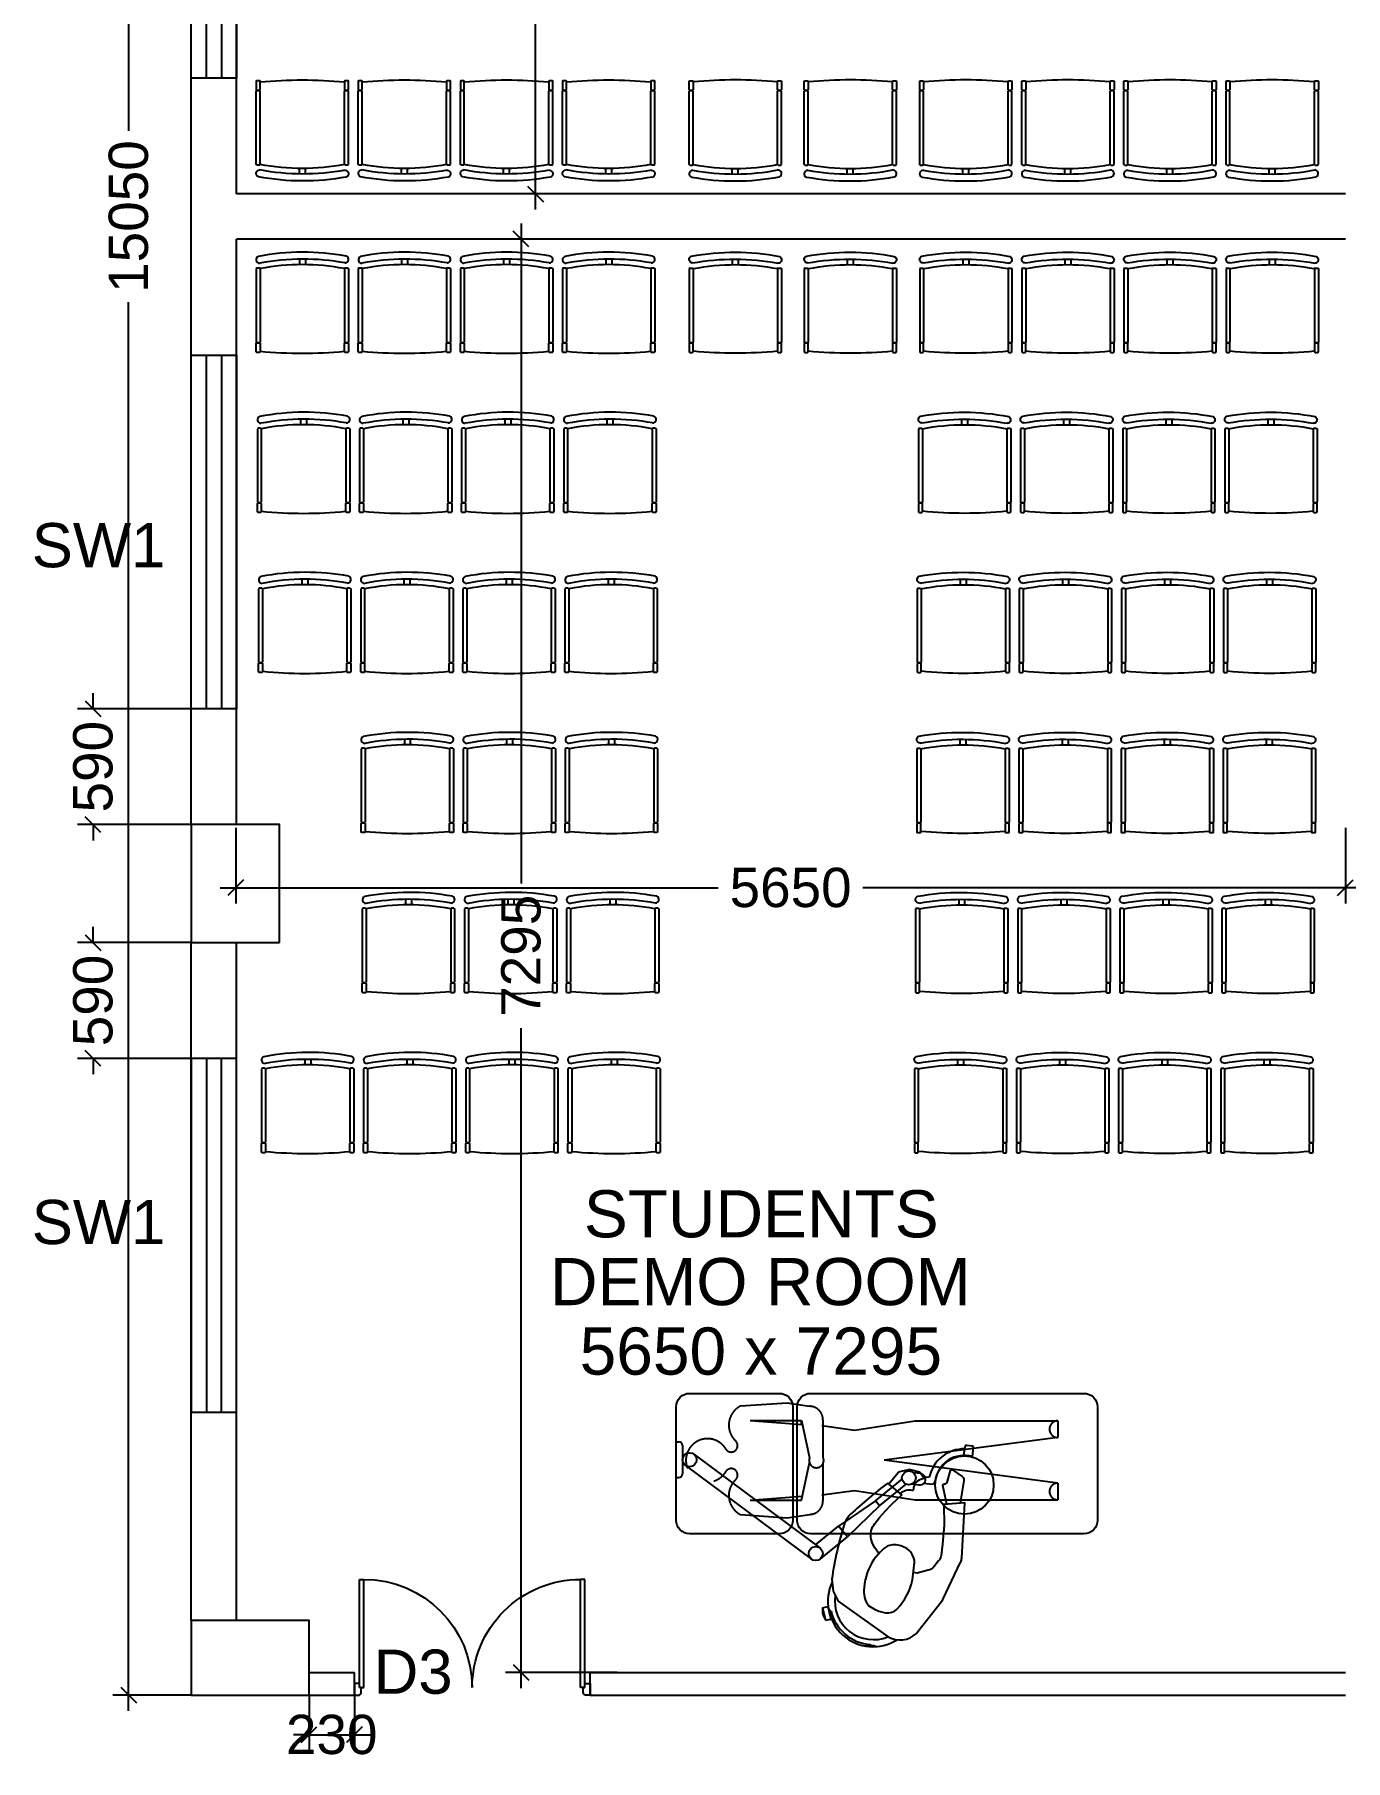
# Model space of a CAD drawing. Extents: x 7620542 to 7843793, y -6476226 to -6093835.
# Drawn here: x 7650741 to 7657417, y -6403803 to -6395018 of the extents above; entities that cross this region are included whole.
import ezdxf
from ezdxf.enums import TextEntityAlignment as Align

# ---------------------------------------------------------------- set-up
doc = ezdxf.new("R2010")
doc.units = 0
doc.header["$LTSCALE"] = 600
doc.header["$MEASUREMENT"] = 0
doc.header["$PDMODE"] = 35
doc.linetypes.add('DASHED', pattern=[0.75, 0.5, -0.25])
doc.layers.get('0').update_dxf_attribs({"linetype": 'CONTINUOUS'})
doc.layers.get('Defpoints').update_dxf_attribs({"linetype": 'CONTINUOUS'})
for name, color, linetype in [('DOOR', 32, 'CONTINUOUS'), ('floor hat', 9, 'CONTINUOUS'), ('furniture', 33, 'CONTINUOUS'), ('joinery', 7, 'CONTINUOUS'), ('LA-column', 3, 'CONTINUOUS'), ('Room Dim', 1, 'CONTINUOUS'), ('TEXT', 6, 'CONTINUOUS'), ('Walls', 7, 'CONTINUOUS'), ('WIN', 151, 'CONTINUOUS'), ('Working Dim', 5, 'CONTINUOUS')]:
    doc.layers.add(name, color=color, linetype=linetype)
doc.styles.add('ari', font='arial.ttf')
doc.styles.add('ARIAL', font='arial.ttf')
doc.dimstyles.new('int. dim', dxfattribs={"dimtxt": 450, "dimasz": 80, "dimexe": 80, "dimexo": 0, "dimgap": 70, "dimtad": 0, "dimdec": 0, "dimzin": 12, "dimdsep": 46, "dimtxsty": 'ari', "dimblk": 'OBLIQUE', "dimcen": 2, "dimdle": 80, "dimclrd": 256, "dimclre": 256, "dimclrt": 6, "dimadec": 0, "dimazin": 0, "dimtfac": 1, "dimtdec": 0, "dimtix": 1, "dimtmove": 2, "dimatfit": 3, "dimfxl": 1, "dimtolj": 1, "dimtzin": 0, "dimlwd": -1, "dimlwe": -1, "dimarcsym": 0})

# ---------------------------------------------------------------- blocks, each defined once
blk = doc.blocks.new('Z$W@#1275')
at = {"layer": 'DOOR'}
for p, q in [((73, 1500), (0, 1500)), ((0, 1500), (0, 1467)), ((0, 1467), (2, 1467)), ((11, 1456), (11, 1458)), ((11, 1456), (47, 1456)), ((47, 1467), (736, 1467)), ((47, 1467), (47, 1439)), ((47, 1456), (47, 1467)), ((47, 1467), (73, 1467)), ((47, 1439), (736, 1439)), ((73, 1467), (73, 1500)), ((736, 1467), (736, 1439)), ((0, 33), (2, 33)), ((0, 0), (0, 33)), ((73, 0), (0, 0)), ((11, 44), (11, 42)), ((11, 44), (47, 44)), ((47, 61), (736, 61)), ((47, 33), (47, 61)), ((47, 44), (47, 33)), ((47, 33), (736, 33)), ((47, 33), (73, 33)), ((73, 33), (73, 0)), ((736, 33), (736, 61))]:
    blk.add_line(p, q, dxfattribs=at)
for centre, start, end in [((11, 1467), 180, 270), ((11, 33), 90, 180)]:
    blk.add_arc(centre, 9.13, start, end, dxfattribs=at)
at = {"layer": 'DOOR', "color": 145}
for centre, start, end in [((47, 1439), 270, 0), ((47, 61), 0, 90)]:
    blk.add_arc(centre, 689, start, end, dxfattribs=at)
blk = doc.blocks.new('A$C32852038')
at = {"layer": 'furniture', "color": 8}
for p, q in [((-231.7, -54), (-235, -57.2)), ((-235, -430.7), (-235, -57.2)), ((-231.7, -54), (-218.3, -54)), ((-215, -57.2), (-218.3, -54)), ((-215, -430.7), (-215, -57.2)), ((218.3, -54), (215, -57.2)), ((215, -430.7), (215, -57.2)), ((218.3, -54), (231.7, -54)), ((235, -57.2), (231.7, -54)), ((235, -430.7), (235, -57.2)), ((-231.7, -434), (-235, -430.7)), ((-231.7, -434), (-218.3, -434)), ((-218.3, -434), (-215, -430.7)), ((218.3, -434), (215, -430.7)), ((218.3, -434), (231.7, -434)), ((231.7, -434), (235, -430.7)), ((-15.7, -479.2), (-15.7, -451.1)), ((14.8, -479.2), (14.8, -451.1))]:
    blk.add_line(p, q, dxfattribs=at)
for points in [[(-235, -50.7), (-235, -7.2), (-231.7, -4), (-218.3, -4), (-215, -7.2), (-215, -50.7), (-218.3, -54), (-231.7, -54)], [(215, -50.7), (215, -7.2), (218.3, -4), (231.7, -4), (235, -7.2), (235, -50.7), (231.7, -54), (218.3, -54)]]:
    blk.add_lwpolyline(points, close=True, dxfattribs=at)
for centre, radius, start, end in [((0, -2191.6), 2191.6, 84.36999, 95.63001), ((0, 692.7), 1143.8, 259.16569, 280.83431), ((-217.4, -477.9), 18, 89.44312, 247.64656), ((-4.7, 698.8), 1213.3, 259.57711, 280.84799), ((-4.7, 698.8), 1178, 259.5839, 280.82925), ((216.8, -476.2), 18, 292.35344, 90.55688)]:
    blk.add_arc(centre, radius, start, end, dxfattribs=at)
blk = doc.blocks.new('A$C273B71EE')
at = {"layer": 'floor hat', "ltscale": 0.75}
blk.add_line((1369.8, -182), (1369.8, -199.9), dxfattribs=at)
at = {"layer": 'furniture', "color": 8}
for p, q in [((1019.4, 848.3), (1079.3, 845.3)), ((1049.6, 836.7), (1050.1, 846.7)), ((1258.2, 724.9), (1233.9, 719)), ((1248.2, 660.7), (1233.9, 719)), ((1272.4, 666.7), (1258.2, 724.9)), ((1232.9, 681.7), (1242.6, 684)), ((1272.4, 666.7), (1248.2, 660.7))]:
    blk.add_line(p, q, dxfattribs=at)
at = {"layer": 'furniture'}
for p, q in [((1283.4, 441.5), (1157.3, 339.2)), ((1906.9, 8), (1323.3, 442.4)), ((1008.4, 195.8), (1157.3, 339.2)), ((1157.3, 339.2), (1198.2, 288.7)), ((1305.5, 375.7), (1198.2, 288.7)), ((1868.1, -44.1), (1284.5, 390.2)), ((1027.3, 172.5), (1198.2, 288.7)), ((842.7, 167.9), (183.4, 167.9)), ((1008.4, 195.8), (885, 95.7)), ((1027.3, 172.5), (903.9, 72.4)), ((1008.4, 195.8), (1027.3, 172.5)), ((183.4, 89.8), (987, -15.2)), ((802.4, 90.2), (768.1, 94.6)), ((825.7, 99), (857.9, 94.9)), ((798.6, 60.5), (778.5, 63)), ((819, 46.2), (851.2, 42.1)), ((1920, -83.4), (1920, 47.3)), ((1950, 64.4), (1937.2, 64.4)), ((183.4, -120.3), (987, -15.2)), ((578.1, -33.3), (572.9, -74.1)), ((617.8, -38.3), (612.6, -79.2)), ((604.6, -85.4), (579.1, -82.1)), ((1950, -100.6), (1937.2, -100.6)), ((842.7, -198.4), (183.4, -198.4))]:
    blk.add_line(p, q, dxfattribs=at)
at = {"layer": 'furniture', "linetype": 'DASHED'}
for p, q in [((1436.7, 251.3), (1332.6, 234.8)), ((1651.2, 236.2), (1436.7, 251.3)), ((183.4, 89.8), (183.4, 167.9)), ((1124.7, 124.3), (842.7, 167.9)), ((1270.1, -0.2), (1270.1, 172.3)), ((1369, 169.4), (1332.6, -3.7)), ((1607.4, 169.4), (1365.1, 151.2)), ((1607.4, 169.4), (1369, 169.4)), ((1274.8, 145.1), (1124.7, 124.3)), ((1270.1, -202.7), (1270.1, -29.8)), ((1369, -199.9), (1332.5, -26.5)), ((183.4, -198.4), (183.4, -120.3)), ((1124.7, -154.8), (842.7, -198.4)), ((1274.8, -175.6), (1124.7, -154.8)), ((1607.4, -199.9), (1365.1, -181.7)), ((1607.4, -199.9), (1369, -199.9)), ((1436.7, -281.8), (1332.6, -265.2)), ((1651.2, -266.7), (1436.7, -281.8))]:
    blk.add_line(p, q, dxfattribs=at)
at = {"layer": 'furniture', "color": 8}
for points in [[(1012.1, 416.7), (1030.3, 389.3), (1041.4, 370.4), (1046.8, 349.1, -0.246109), (1029.5, 276.9), (1028, 275.1), (1008, 250.1), (980.6, 218.8), (955, 191.4), (923.5, 161.8), (904.9, 144.2), (970.2, 89.9, 0.025572), (1142.6, 234.4, 0.12826), (1169.8, 277, 0.043408), (1228.9, 534.9), (1223.2, 589.6), (1200.3, 637.2), (968, 801.7, 0.327906), (837.9, 786.2), (830.7, 777.4), (721.8, 638.3, 0.054318), (716.1, 629.1), (632.9, 455.6, 0.097498), (628.1, 436.9), (613.2, 182), (711.1, 188.6), (708.5, 284.9), (716.4, 372), (723.6, 425.2, -0.141399), (734.8, 450.6), (757.5, 477.7, -0.153306), (782.7, 493.8), (833.9, 507.7), (850.9, 503.5)], [(1035.2, 444.3, 0.128062), (1079.6, 573.2, 0.215717), (1058.1, 658.3), (1031.4, 674.2), (1011.1, 682.7), (981.1, 690.5, 0.242433), (925.4, 671, 0.136513), (855.7, 538.3), (847.3, 470.3, 0.297129), (882.6, 393.3, 0.138986), (938.2, 375.7, 0.105167), (970.3, 381), (989.2, 392.1), (1005.8, 409), (1034.8, 444.4)], [(696.7, 187.3), (715.4, 101.5, -0.445833), (710.4, 94.5), (708.2, 94.3, 0.30427), (693.5, 81.9), (679.3, 32.6, -0.509983), (670.5, 29.4), (625.1, 60.3, -0.292523), (617.7, 77.4), (635.3, 183.2)], [(964.8, 94.2), (922.2, 41.8, -0.166504), (914, 36.7), (872.5, 27, -0.116666), (865.6, 27), (829, 35.8, -0.181583), (820.3, 41.7), (805.1, 63.2, -0.566275), (808.5, 71, 0.372711), (851.5, 119, -0.458371), (857.3, 123.8, 0.210622), (912.6, 137.9)]]:
    blk.add_lwpolyline(points, format="xyb", dxfattribs=at)
at = {"layer": 'furniture'}
for points in [[(0, -262.5), (0, 262.5, -0.414214), (62.5, 325), (1327.5, 325, -0.414214), (1390, 262.5), (1390, -262.5, -0.414214), (1327.5, -325), (62.5, -325, -0.414214)], [(1950, -262.5, -0.414214), (1887.5, -325), (1472.5, -325, -0.414214), (1410, -262.5), (1410, 262.5, -0.414214), (1472.5, 325), (1887.5, 325, -0.414214), (1950, 262.5)]]:
    blk.add_lwpolyline(points, format="xyb", close=True, dxfattribs=at)
for centre, radius in [((1303.9, 416.3), 32.5), ((615.1, 99), 135), ((872.4, 66.2), 32.1), ((1887.5, -18.1), 32.5)]:
    blk.add_circle(centre, radius, dxfattribs=at)
at = {"layer": 'furniture', "color": 8}
for centre, radius, start, end in [((1037.9, 637.1), 210, 334.62117, 121.95456), ((1037.9, 637.1), 177.5, 351.26665, 112.74282), ((1053.8, 934.2), 92.5, 248.14148, 285.99077), ((1037.9, 637.1), 200, 12.904, 86.66602), ((1326, 710.6), 92.5, 174.81243, 212.66172), ((1180.3, 675), 92.5, 354.81243, 32.66172)]:
    blk.add_arc(centre, radius, start, end, dxfattribs=at)
at = {"layer": 'furniture', "linetype": 'DASHED'}
for centre, radius, start, end in [((183.4, 128.9), 38.4, 270, 90), ((1332.6, 172.3), 62.5, 90, 180), ((1606.9, 147.3), 99.3, 318.51156, 63.48915), ((1709.5, 44.8), 46.3, 127.5254, 151.04949), ((1804.8, -15.2), 100, 209.30373, 150.69627), ((1300.6, -15), 33.9, 340.23746, 205.92527), ((1694.9, 52.8), 29.7, 150.89968, 319.95629), ((1694.9, -83.3), 29.7, 40.04371, 209.10032), ((183.4, -159.4), 38.4, 270, 90), ((1606.9, -177.8), 99.3, 296.51085, 48.46965), ((1709.5, -75.3), 46.3, 208.95051, 232.4746), ((1332.6, -202.7), 62.5, 180, 270)]:
    blk.add_arc(centre, radius, start, end, dxfattribs=at)
at = {"layer": 'furniture'}
for centre, radius, start, end in [((615.1, 99), 137.3, 254.36423, 352.74022), ((766.2, 79.7), 15, 82.74022, 172.74022), ((822.3, 72.6), 26.6, 82.74022, 262.74022), ((615.1, 99), 167.3, 269.60618, 347.59615), ((1937.2, 47.3), 17.2, 90, 180), ((580, -75), 7.13, 172.74022, 262.74022), ((605.5, -78.3), 7.13, 262.74022, 352.74022), ((1937.2, -83.4), 17.2, 180, 270)]:
    blk.add_arc(centre, radius, start, end, dxfattribs=at)
blk = doc.blocks.new('_Oblique')
at = {"color": 0, "linetype": 'ByBlock', "lineweight": -2}
blk.add_line((-0.5, -0.5), (0.5, 0.5), dxfattribs=at)
blk = doc.blocks.new('*D1324')
at = {"layer": 'Defpoints', "color": 0, "transparency": 16777216}
for p in [(7653292.1, -6388534.6), (7653669.8, -6388534.6, 3.4), (7653669.8, -6395829.6, 3.4)]:
    blk.add_point(p, dxfattribs=at)
at = {"layer": 'Working Dim', "transparency": 16777216}
for p, q in [((7653292.1, -6388454.6), (7653292.1, -6391813.5)), ((7653669.8, -6388534.6), (7653212.1, -6388534.6)), ((7653292.1, -6395909.6), (7653292.1, -6392550.7)), ((7653669.8, -6395829.6), (7653212.1, -6395829.6))]:
    blk.add_line(p, q, dxfattribs=at)
at = {"layer": 'Working Dim', "transparency": 16777216, "xscale": 80, "yscale": 80, "zscale": 80}
for p, rotation in [((7653292.1, -6388534.6), 90), ((7653292.1, -6395829.6), 270)]:
    blk.add_blockref('_Oblique', p, dxfattribs=dict(at, rotation=rotation))
at = {"layer": 'Working Dim', "color": 6, "transparency": 16777216, "insert": (7653292.1, -6392182.1), "char_height": 200, "attachment_point": 5, "rotation": 90, "style": 'ari'}
blk.add_mtext('\\A1;7295', dxfattribs=at)
blk = doc.blocks.new('*D1325')
at = {"layer": 'Defpoints', "color": 0, "transparency": 16777216}
for p in [(7651765.9, -6399055.4, 3.4), (7657416.4, -6399055.4, 3.4), (7651765.9, -6399360.7)]:
    blk.add_point(p, dxfattribs=at)
at = {"layer": 'Working Dim', "transparency": 16777216}
for p, q in [((7651765.9, -6399055.4), (7651765.9, -6399440.7)), ((7657416.4, -6399055.4), (7657416.4, -6399440.7)), ((7651685.9, -6399360.7), (7654222.8, -6399360.7)), ((7657496.4, -6399360.7), (7654959.4, -6399360.7))]:
    blk.add_line(p, q, dxfattribs=at)
at = {"layer": 'Working Dim', "transparency": 16777216, "xscale": 80, "yscale": 80, "zscale": 80, "rotation": 180}
blk.add_blockref('_Oblique', (7651765.9, -6399360.7), dxfattribs=at)
at = {"layer": 'Working Dim', "transparency": 16777216, "xscale": 80, "yscale": 80, "zscale": 80}
blk.add_blockref('_Oblique', (7657416.4, -6399360.7), dxfattribs=at)
at = {"layer": 'Working Dim', "color": 6, "transparency": 16777216, "insert": (7654591.1, -6399360.7), "char_height": 200, "attachment_point": 5, "style": 'ari'}
blk.add_mtext('\\A1;5650', dxfattribs=at)
blk = doc.blocks.new('*D1326')
at = {"layer": 'Defpoints', "color": 0, "transparency": 16777216}
for p in [(7653218.6, -6396059.6), (7653573.4, -6396059.6, 3.4), (7653707.4, -6403354.6, -5.9)]:
    blk.add_point(p, dxfattribs=at)
at = {"layer": 'Working Dim', "transparency": 16777216}
for p, q in [((7653218.6, -6395979.6), (7653218.6, -6399338.5)), ((7653573.4, -6396059.6), (7653138.6, -6396059.6)), ((7653218.6, -6403434.6), (7653218.6, -6400075.7)), ((7653707.4, -6403354.6), (7653138.6, -6403354.6))]:
    blk.add_line(p, q, dxfattribs=at)
at = {"layer": 'Working Dim', "transparency": 16777216, "xscale": 80, "yscale": 80, "zscale": 80}
for p, rotation in [((7653218.6, -6396059.6), 90), ((7653218.6, -6403354.6), 270)]:
    blk.add_blockref('_Oblique', p, dxfattribs=dict(at, rotation=rotation))
at = {"layer": 'Working Dim', "color": 6, "transparency": 16777216, "insert": (7653218.6, -6399707.1), "char_height": 200, "attachment_point": 5, "rotation": 90, "style": 'ari'}
blk.add_mtext('\\A1;7295', dxfattribs=at)
blk = doc.blocks.new('*D1399')
at = {"layer": 'Defpoints', "color": 0, "transparency": 16777216}
for p in [(7652139, -6403469.6), (7652369.5, -6403469.6), (7652369.5, -6403671.4)]:
    blk.add_point(p, dxfattribs=at)
at = {"layer": 'Working Dim', "transparency": 16777216}
for p, q in [((7652139, -6403469.6), (7652139, -6403751.4)), ((7652369.5, -6403469.6), (7652369.5, -6403751.4)), ((7652139, -6403671.4), (7652059, -6403671.4)), ((7652139, -6403671.4), (7652369.5, -6403671.4)), ((7652369.5, -6403671.4), (7652449.5, -6403671.4))]:
    blk.add_line(p, q, dxfattribs=at)
at = {"layer": 'Working Dim', "transparency": 16777216, "xscale": 80, "yscale": 80, "zscale": 80}
blk.add_blockref('_Oblique', (7652139, -6403671.4), dxfattribs=at)
at = {"layer": 'Working Dim', "transparency": 16777216, "xscale": 80, "yscale": 80, "zscale": 80, "rotation": 180}
blk.add_blockref('_Oblique', (7652369.5, -6403671.4), dxfattribs=at)
at = {"layer": 'Working Dim', "color": 6, "transparency": 16777216, "insert": (7652254.3, -6403671.4), "char_height": 200, "attachment_point": 5, "style": 'ari'}
blk.add_mtext('\\A1;230', dxfattribs=at)
blk = doc.blocks.new('*D1442')
at = {"layer": 'Defpoints', "color": 0, "transparency": 16777216}
for p in [(7651539.1, -6388419.6, 7.5), (7651220.1, -6403469.6), (7651539.1, -6403469.6, 7.5)]:
    blk.add_point(p, dxfattribs=at)
at = {"layer": 'Working Dim', "transparency": 16777216}
for p, q in [((7651220.1, -6388339.6), (7651220.1, -6395508)), ((7651539.1, -6388419.6), (7651140.1, -6388419.6)), ((7651220.1, -6403549.6), (7651220.1, -6396381.2)), ((7651539.1, -6403469.6), (7651140.1, -6403469.6))]:
    blk.add_line(p, q, dxfattribs=at)
at = {"layer": 'Working Dim', "transparency": 16777216, "xscale": 80, "yscale": 80, "zscale": 80}
for p, rotation in [((7651220.1, -6388419.6), 90), ((7651220.1, -6403469.6), 270)]:
    blk.add_blockref('_Oblique', p, dxfattribs=dict(at, rotation=rotation))
at = {"layer": 'Working Dim', "color": 6, "transparency": 16777216, "insert": (7651220.1, -6395944.6), "char_height": 200, "attachment_point": 5, "rotation": 90, "style": 'ari'}
blk.add_mtext('\\A1;15050', dxfattribs=at)
blk = doc.blocks.new('*D2627')
at = {"layer": 'Defpoints', "color": 0, "transparency": 16777216}
for p in [(7651039.1, -6398449.6), (7651539.5, -6398449.6, -14.8), (7651539.1, -6399039.6, -12.4)]:
    blk.add_point(p, dxfattribs=at)
at = {"layer": 'Working Dim', "transparency": 16777216}
for p, q in [((7651039.1, -6398449.6), (7651039.1, -6398369.6)), ((7651539.5, -6398449.6), (7650959.1, -6398449.6)), ((7651039.1, -6398449.6), (7651039.1, -6398454)), ((7651539.1, -6399039.6), (7650959.1, -6399039.6)), ((7651039.1, -6399039.6), (7651039.1, -6399035.2)), ((7651039.1, -6399039.6), (7651039.1, -6399119.6))]:
    blk.add_line(p, q, dxfattribs=at)
at = {"layer": 'Working Dim', "transparency": 16777216, "xscale": 80, "yscale": 80, "zscale": 80}
for p, rotation in [((7651039.1, -6398449.6), 270), ((7651039.1, -6399039.6), 90)]:
    blk.add_blockref('_Oblique', p, dxfattribs=dict(at, rotation=rotation))
at = {"layer": 'Working Dim', "color": 6, "transparency": 16777216, "insert": (7651039.1, -6398744.6), "char_height": 200, "attachment_point": 5, "rotation": 90, "style": 'ari'}
blk.add_mtext('\\A1;590', dxfattribs=at)
blk = doc.blocks.new('*D2635')
at = {"layer": 'Defpoints', "color": 0, "transparency": 16777216}
for p in [(7651539.1, -6399639.6, -12.4), (7651039.1, -6400229.6), (7651539.5, -6400229.6, -14.8)]:
    blk.add_point(p, dxfattribs=at)
at = {"layer": 'Working Dim', "transparency": 16777216}
for p, q in [((7651539.1, -6399639.6), (7650959.1, -6399639.6)), ((7651039.1, -6399639.6), (7651039.1, -6399559.6)), ((7651039.1, -6399639.6), (7651039.1, -6399644)), ((7651539.5, -6400229.6), (7650959.1, -6400229.6)), ((7651039.1, -6400229.6), (7651039.1, -6400225.2)), ((7651039.1, -6400229.6), (7651039.1, -6400309.6))]:
    blk.add_line(p, q, dxfattribs=at)
at = {"layer": 'Working Dim', "transparency": 16777216, "xscale": 80, "yscale": 80, "zscale": 80}
for p, rotation in [((7651039.1, -6399639.6), 270), ((7651039.1, -6400229.6), 90)]:
    blk.add_blockref('_Oblique', p, dxfattribs=dict(at, rotation=rotation))
at = {"layer": 'Working Dim', "color": 6, "transparency": 16777216, "insert": (7651039.1, -6399934.6), "char_height": 200, "attachment_point": 5, "rotation": 90, "style": 'ari'}
blk.add_mtext('\\A1;590', dxfattribs=at)

msp = doc.modelspace()

# ---------------------------------------------------------------- linework, layer by layer
at = {"layer": 'LA-column', "color": 2, "elevation": -12.441}
for points in [[(7651989.142, -6399639.608), (7651989.142, -6399039.608), (7651539.142, -6399039.608), (7651539.142, -6399639.608)], [(7651539.137, -6403469.608), (7652139.137, -6403469.608), (7652139.137, -6403089.608), (7651539.137, -6403089.608)]]:
    msp.add_lwpolyline(points, close=True, dxfattribs=at)
at = {"layer": 'Walls'}
for p, q in [((7651539.463, -6399039.84, -14.83), (7651539.47, -6392849.855, -14.83)), ((7651769.459, -6395829.847, -14.83), (7651769.462, -6392849.855, -14.83)), ((7651769.463, -6399039.84, -14.83), (7651769.466, -6396059.847, -14.83)), ((7651539.458, -6403089.84, -14.83), (7651539.462, -6399639.84, -14.83)), ((7651769.458, -6403089.84, -14.83), (7651769.462, -6399639.84, -14.83))]:
    msp.add_line(p, q, dxfattribs=at)
at = {"layer": 'Walls', "color": 7}
for p, q in [((7657416.962, -6395829.847, -14.83), (7651769.459, -6395829.847, -14.83)), ((7657416.962, -6396059.847, -14.83), (7651769.458, -6396059.847, -14.83))]:
    msp.add_line(p, q, dxfattribs=at)
at = {"layer": 'Walls', "linetype": 'Continuous'}
for p, q in [((7652139.047, -6403354.612, -14.83), (7652369.546, -6403354.612, -19.962)), ((7652369.546, -6403469.612, -19.962), (7652369.546, -6403354.612, -19.962)), ((7653569.546, -6403354.612, -19.962), (7657416.551, -6403354.612, -14.83)), ((7653569.546, -6403469.612, -19.962), (7653569.546, -6403354.612, -19.962)), ((7652139.047, -6403469.612, -14.83), (7652369.546, -6403469.612, -19.962)), ((7653569.546, -6403469.612, -19.962), (7657416.551, -6403469.612, -14.83))]:
    msp.add_line(p, q, dxfattribs=at)
at = {"layer": 'WIN', "linetype": 'Continuous', "elevation": -14.83}
for points in [[(7651769.459, -6395239.611), (7651539.459, -6395239.611), (7651539.459, -6393439.611), (7651769.459, -6393439.611)], [(7651692.459, -6395239.611), (7651616.459, -6395239.611), (7651616.459, -6393439.611), (7651692.459, -6393439.611)], [(7651769.463, -6398449.607), (7651539.463, -6398449.607), (7651539.463, -6396649.607), (7651769.463, -6396649.607)], [(7651692.463, -6398449.607), (7651616.463, -6398449.607), (7651616.463, -6396649.607), (7651692.463, -6396649.607)], [(7651769.463, -6400229.609), (7651539.463, -6400229.609), (7651539.463, -6402029.609), (7651769.463, -6402029.609)], [(7651692.463, -6400229.609), (7651616.463, -6400229.609), (7651616.463, -6402029.609), (7651692.463, -6402029.609)]]:
    msp.add_lwpolyline(points, close=True, dxfattribs=at)

# ---------------------------------------------------------------- block references
at = {"layer": 'DOOR', "xscale": -0.8000117540359497, "yscale": 0.8000117540359497, "zscale": 0.8000117540359497, "rotation": 270}
msp.add_blockref('Z$W@#1275', (7652369.546, -6403469.612, -19.962), dxfattribs=at)
at = {"layer": 'furniture', "xscale": -1}
for p in [(7652104.466, -6395249.102, -14.83), (7652624.466, -6395249.102, -14.83), (7653144.466, -6395249.102, -14.83), (7653664.466, -6395249.102, -14.83)]:
    msp.add_blockref('A$C32852038', p, dxfattribs=at)
at = {"layer": 'furniture'}
for p in [(7654309.962, -6395249.102, -14.83), (7654895.462, -6395249.102, -14.83), (7655483.235, -6395249.102, -14.83), (7656003.235, -6395249.102, -14.83), (7656523.235, -6395249.102, -14.83), (7657043.235, -6395249.102, -14.83)]:
    msp.add_blockref('A$C32852038', p, dxfattribs=at)
at = {"layer": 'furniture', "rotation": 180}
for p in [(7652104.466, -6396640.593, -14.83), (7652624.466, -6396640.593, -14.83), (7653144.466, -6396640.593, -14.83), (7653664.466, -6396640.593, -14.83), (7652110.775, -6397455.156, -14.83), (7652630.775, -6397455.156, -14.83), (7653150.775, -6397455.156, -14.83), (7653670.775, -6397455.156, -14.83), (7652117.085, -6398269.72, -14.83), (7652637.085, -6398269.72, -14.83), (7653157.085, -6398269.72, -14.83), (7653677.085, -6398269.72, -14.83), (7652638.893, -6399084.291, -14.83), (7653158.893, -6399084.291, -14.83), (7653678.893, -6399084.291, -14.83), (7652645.202, -6399898.855, -14.83), (7653165.202, -6399898.855, -14.83), (7653685.202, -6399898.855, -14.83), (7652131.511, -6400713.418, -14.83), (7652651.511, -6400713.418, -14.83), (7653171.511, -6400713.418, -14.83), (7653691.511, -6400713.418, -14.83)]:
    msp.add_blockref('A$C32852038', p, dxfattribs=at)
at = {"layer": 'furniture', "xscale": -1, "rotation": 180}
for p in [(7654309.962, -6396640.593, -14.83), (7654895.462, -6396640.593, -14.83), (7655483.235, -6396640.593, -14.83), (7656003.235, -6396640.593, -14.83), (7656523.235, -6396640.593, -14.83), (7657043.235, -6396640.593, -14.83), (7655476.926, -6397455.156, -14.83), (7655996.926, -6397455.156, -14.83), (7656516.926, -6397455.156, -14.83), (7657036.926, -6397455.156, -14.83), (7655470.617, -6398269.72, -14.83), (7655990.617, -6398269.72, -14.83), (7656510.617, -6398269.72, -14.83), (7657030.617, -6398269.72, -14.83), (7655468.809, -6399084.291, -14.83), (7655988.809, -6399084.291, -14.83), (7656508.809, -6399084.291, -14.83), (7657028.809, -6399084.291, -14.83), (7655462.5, -6399898.855, -14.83), (7655982.5, -6399898.855, -14.83), (7656502.5, -6399898.855, -14.83), (7657022.5, -6399898.855, -14.83), (7655456.191, -6400713.418, -14.83), (7655976.191, -6400713.418, -14.83), (7656496.191, -6400713.418, -14.83), (7657016.191, -6400713.418, -14.83)]:
    msp.add_blockref('A$C32852038', p, dxfattribs=at)
at = {"layer": 'furniture', "xscale": 1.100000001490116, "yscale": 1.100000001490116, "zscale": 1.100000001490116, "rotation": 180}
msp.add_blockref('A$C273B71EE', (7656153.027, -6402291.654, -14.83), dxfattribs=at)

# ---------------------------------------------------------------- texts
at = {"layer": 'joinery', "style": 'ari'}
for s, p in [('SW1', (7651067.134, -6397729.634, -14.83)), ('SW1', (7651067.134, -6401174.582, -14.83)), ('D3', (7652669.139, -6403463.108, -19.962))]:
    msp.add_text(s, height=225, dxfattribs=at).set_placement(p, align=Align.CENTER)
at = {"layer": 'Room Dim', "style": 'ARIAL'}
msp.add_text('5650 x 7295', height=240, dxfattribs=at).set_placement((7654439.606, -6401838.915, -14.83), align=Align.CENTER)
at = {"layer": 'TEXT', "color": 7, "style": 'ARIAL'}
for s, p in [('STUDENTS', (7654441.606, -6401140.182, -14.83)), ('DEMO ROOM', (7654436.606, -6401485.32, -14.83))]:
    msp.add_text(s, height=240, dxfattribs=at).set_placement(p, align=Align.CENTER)

# ---------------------------------------------------------------- dimensions: what is measured, and where the dimension line sits
at = {"layer": 'Working Dim'}
for base, p1, p2, angle, override, picture, middle in [((7651220.105, -6403469.608, -19.962), (7651539.137, -6388419.609, -12.441), (7651539.137, -6403469.608, -12.441), 90, {"dimtxt": 200, "dimarcsym": 1}, '*D1442', (7651220.105, -6395944.608, -19.962)), ((7653292.082, -6388534.617, -19.962), (7653669.77, -6395829.617, -16.541), (7653669.77, -6388534.617, -16.541), 90, {"dimtxt": 200}, '*D1324', (7653292.082, -6392182.117, -19.962)), ((7653218.624, -6396059.617, -19.962), (7653707.414, -6403354.617, -25.824), (7653573.414, -6396059.617, -16.541), 90, {"dimtxt": 200}, '*D1326', (7653218.624, -6399707.117, -19.962)), ((7651039.104, -6398449.607), (7651539.142, -6399039.608, -12.441), (7651539.464, -6398449.607, -14.83), 90, {"dimtxt": 200}, '*D2627', (7651039.104, -6398744.608)), ((7651765.8724, -6399360.7249, -19.9615), (7657416.372, -6399055.3944, -16.5408), (7651765.8724, -6399055.3878, -16.5408), 180, {"dimtxt": 200}, '*D1325', (7654591.1222, -6399360.7249, -19.9615)), ((7651039.104, -6400229.609), (7651539.142, -6399639.608, -12.441), (7651539.464, -6400229.609, -14.83), 270, {"dimtxt": 200}, '*D2635', (7651039.104, -6399934.609))]:
    dim = msp.add_linear_dim(base=base, p1=p1, p2=p2, angle=angle, dimstyle='int. dim', override=override, dxfattribs=at)
    dim.commit()
    dim.dimension.update_dxf_attribs({"geometry": picture, "text_midpoint": middle})
dim = msp.add_linear_dim(base=(7652369.546, -6403671.388, -19.962), p1=(7652139.047, -6403469.612, -19.962), p2=(7652369.546, -6403469.612, -19.962), dimstyle='int. dim', override={"dimtxt": 200, "dimarcsym": 1}, dxfattribs=at)
dim.commit()
dim.dimension.update_dxf_attribs({"geometry": '*D1399', "text_midpoint": (7652254.297, -6403671.388, -19.962)})

doc.saveas('drawing.dxf')
